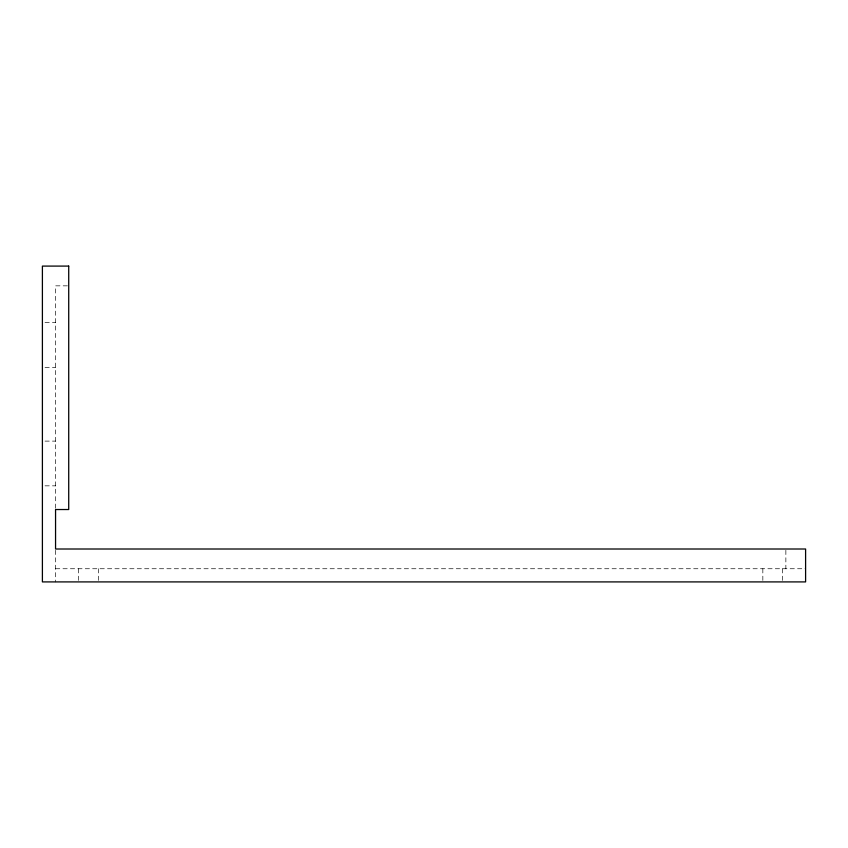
<?xml version="1.0" encoding="UTF-8"?>
<svg xmlns="http://www.w3.org/2000/svg" width="848" height="848" viewBox="0 0 848 848"><rect width="100%" height="100%" fill="white"/><g stroke="black" fill="none" stroke-linecap="round" stroke-linejoin="round"><path stroke-width="0.64" stroke-dasharray="4.24 3.18" d="M67.405 285.84L55.555 285.84L55.555 509.531M45.029 322.675L55.555 322.675M45.029 367.417L55.555 367.417M45.029 441.108L55.555 441.108M45.029 485.84L55.555 485.84M55.555 568.743L805.6 568.743M785.863 550.32L785.863 568.743M782.577 568.743L782.577 581.908M762.84 568.743L762.84 581.908M98.326 568.743L98.326 581.908M78.588 568.743L78.588 581.908M55.555 550.32L55.555 581.908"/><path stroke-width="1.27" d="M68.72 266.092L42.4 266.092L42.4 581.908L805.6 581.908L805.6 549.006L55.555 549.006L55.555 509.531L68.72 509.531L68.72 266.092"/></g></svg>
